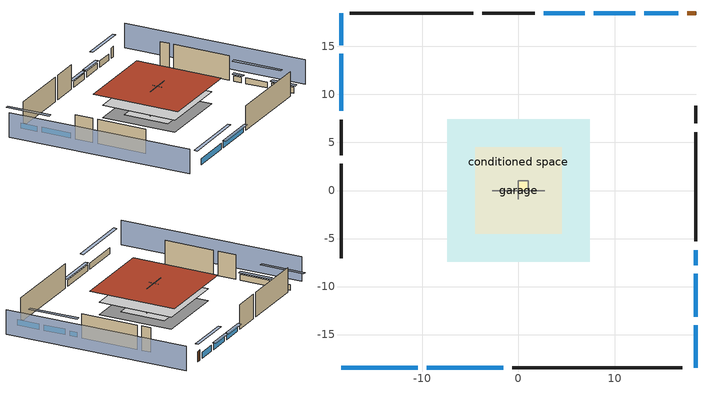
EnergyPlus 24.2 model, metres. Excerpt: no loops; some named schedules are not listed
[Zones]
central ac and furnace airloop ret air zone
 floor adiabatic (AdiabaticConst): 0,0 0,1 1,1 1,0 z0
 wall adiabatic (AdiabaticConst): 0,1 0,0 1,0 1,1 0,1 z0:1
 ceiling adiabatic (AdiabaticConst): 1,0 1,1 0,1 0,0 z1
conditioned space
 floor to garage (Floor1 construction): -4.48,-4.48 -4.48,4.48 4.48,4.48 4.48,-4.48 z0
 floor adiabatic (AdiabaticFloorConstruction): -7.41,-7.41 -7.41,7.41 7.41,7.41 7.41,-7.41 z2.44
 floor foundation (Slab2 construction): -7.41,-7.41 -7.41,7.41 7.41,7.41 7.41,-7.41 z0
 wall outside (AdiabaticWallConstruction 1): 18.48,18.48 17.57,18.48 z0:2.03
 wall outside (AdiabaticWallConstruction): -18.48,-18.48 -10.5,-18.48 / 18.48,-18.48 18.48,-14.05 / -9.58,-18.48 -1.6,-18.48 / 18.48,-13.12 18.48,-8.69 z0:1.19; -18.48,18.48 -18.48,15.15 z0:1.1; -18.48,14.22 -18.48,8.28 / 12.15,18.48 7.85,18.48 z0:1.16; 16.64,18.48 13.07,18.48 z0:1.22; 6.92,18.48 2.63,18.48 z0:1.13; 18.48,-7.76 18.48,-6.21 z0:1.04
 wall outside (Wall3 construction): -0.67,-18.48 17.06,-18.48 z0:4.88
 wall outside (Wall4 construction): -18.48,2.77 -18.48,-7.08 z0:4.88
 wall outside (Wall7 construction): -4.71,18.48 -17.55,18.48 z0:4.88
 wall outside (Wall8 construction): 18.48,-5.28 18.48,6.06 z0:4.88
 wall to garage (Wall5 construction): 2.74,0 -2.74,0 z0:4.88
 wall to garage (Wall6 construction): 0,0.91 0,-0.91 z0:4.88
 window (WindowConstruction): -18.48,-18.48 -10.5,-18.48 z0:1.19
 window (WindowConstruction 9): 18.48,-18.48 18.48,-14.05 z0:1.19
 window (WindowConstruction 1): -9.58,-18.48 -1.6,-18.48 z0:1.19
 window (WindowConstruction 2): -18.48,18.48 -18.48,15.15 z0:1.1
 window (WindowConstruction 3): -18.48,14.22 -18.48,8.28 z0:1.16
 window (WindowConstruction 4): 16.64,18.48 13.07,18.48 z0:1.22
 window (WindowConstruction 5): 12.15,18.48 7.85,18.48 z0:1.16
 window (WindowConstruction 6): 6.92,18.48 2.63,18.48 z0:1.13
 window (WindowConstruction 7): 18.48,-13.12 18.48,-8.69 z0:1.19
 window (WindowConstruction 8): 18.48,-7.76 18.48,-6.21 z0:1.04
 door (Door): 18.48,18.48 17.57,18.48 z0:2.03
 ceiling adiabatic (AdiabaticFloorConstruction): 7.41,-7.41 7.41,7.41 -7.41,7.41 -7.41,-7.41 z2.44
 roof outside (Roof1 construction): -8.66,8.66 -8.66,-8.66 8.66,-8.66 8.66,8.66 z4.88
garage
 floor foundation (Slab1 construction): -4.48,-4.48 -4.48,4.48 4.48,4.48 4.48,-4.48 z0
 wall outside (Wall1 construction): -18.48,7.35 -18.48,3.7 z0:4.88
 wall outside (Wall2 construction): 1.7,18.48 -3.78,18.48 z0:4.88
 wall outside (Wall9 construction): 18.48,6.99 18.48,8.82 z0:4.88
shading: -23.06,18.48 -23.06,-18.48 / 23.06,-18.48 23.06,18.48 z0:4.88; -7.76,-18.48 -21.23,-18.48 -21.23,-19.09 -7.76,-19.09 z3.93; 18.48,-13.75 18.48,-18.79 19.09,-18.79 19.09,-13.75 z1.49; -1.29,-18.48 -9.88,-18.48 -9.88,-19.09 -1.29,-19.09 z1.49; -18.48,12.4 -18.48,21.23 -19.09,21.23 -19.09,12.4 z3.84; -18.48,7.98 -18.48,14.52 -19.09,14.52 -19.09,7.98 z1.46; 10.33,18.48 19.38,18.48 19.38,19.09 10.33,19.09 z3.96; 7.54,18.48 12.45,18.48 12.45,19.09 7.54,19.09 z1.46; 2.33,18.48 7.22,18.48 7.22,19.09 2.33,19.09 z1.43; 18.48,-5.95 18.48,-15.87 19.09,-15.87 19.09,-5.95 z3.93; 18.48,-5.91 18.48,-8.07 19.09,-8.07 19.09,-5.91 z1.34
[Building]
Building 1: Terrain=Suburbs
[Site:Location]
Portland Intl Arpt_OR: Latitude {deg}=45.59; Longitude {deg}=-122.6; Time Zone {hr}=-8; Elevation {m}=33; Keep Site Location Information=Yes
[Site:GroundTemperature:Shallow]
10.2558, 8.96328, 8.85977, 9.47314, 11.9355, 14.3863, 16.5111, 17.8571, 17.9714, 16.8767, 14.8061, 12.4304
[Site:WaterMainsTemperature]
Calculation Method=Schedule; Temperature Schedule=mains temperature schedule
[Material] Roughness=Rough; Thermal Absorptance=0.9
Name | Thickness {m} | Conductivity {W/m-K} | Density {kg/m3} | Specific Heat {J/kg-K} | Solar Absorptance | Visible Absorptance
asphalt or fiberglass shingles | 0.00635 | 0.162714 | 1121.4 | 1465.45 | 0.85 | 0.85
composite shingle siding | 0.00635 | 0.162714 | 1121.4 | 1465.45 | 0.7 | 0.7
concrete 4.0 in. | 0.1016 | 1.803125 | 2242.8 | 837.4 | 0.7 | 0.7
door material | 0.04445 | 0.0612267 | 512.64 | 1214.23 | 0.7 | 0.7
floor covering | 0.0127 | 0.0433444 | 54.468 | 1339.84 | 0.6 | 0.6
floor covering 1 | 0.0127 | 0.0450781 | 54.468 | 1339.84 | 0.9 | 0.9
floor rigid ins; wall rigid ins 3 | 0.512978 | 0.029427 | 32.04 | 1214.23 | 0.7 | 0.7
floor stud and cavity | 0.1397 | 0.923637 | 92.3553 | 1139.71 | 0.7 | 0.7
floor stud and cavity 1 | 0.1397 | 1.75129 | 37.0049 | 1207.88 | 0.7 | 0.7
furniture material conditioned space 1; furniture material garage 1 | 0.1524 | 0.115458 | 640.8 | 1214.23 | 0.6 | 0.6
gypsum board | 0.0127 | 0.160291 | 801 | 837.4 | 0.6 | 0.6
interior horizontal ins; interior horizontal ins 1; wall rigid ins; wall rigid ins 1; wall rigid ins 2 | 0.051816 | 0.029427 | 32.04 | 1214.23 | 0.7 | 0.7
interior vertical ins; interior vertical ins 1 | 0.025908 | 0.029427 | 32.04 | 1214.23 | 0.7 | 0.7
osb sheathing 0.5 in. | 0.0127 | 0.115458 | 512.64 | 1214.23 | 0.7 | 0.7
osb sheathing 0.75 in. | 0.01905 | 0.115458 | 512.64 | 1214.23 | 0.7 | 0.7
roof rigid ins | 0.103632 | 0.029427 | 32.04 | 1214.23 | 0.7 | 0.7
roof stud and cavity | 0.2032 | 0.161866 | 78.34581 | 1123.46 | 0.7 | 0.7
wall stud and cavity | 0.1397 | 0.348479 | 139.0536 | 1170.24 | 0.6 | 0.6
wall stud and cavity 1 | 0.1397 | 0.207325 | 139.0536 | 1170.24 | 0.7 | 0.7
wall stud and cavity 2 | 0.1397 | 0.222524 | 139.0536 | 1170.24 | 0.7 | 0.7
wall stud and cavity 3 | 0.0889 | 0.380278 | 52.3479 | 1209.89 | 0.7 | 0.7
wall stud and cavity 4 | 0.0889 | 0.391764 | 83.0341 | 1211.67 | 0.7 | 0.7
wood siding; wood siding 1 | 0.0254 | 0.102417 | 544.68 | 1172.36 | 0.7 | 0.7
[Material:NoMass]
Adiabatic: Roughness=Rough; Thermal Resistance {m2-K/W}=176.1; Thermal Absorptance=0.9; Solar Absorptance=0.7; Visible Absorptance=0.7
[WindowMaterial:SimpleGlazingSystem]
WindowMaterial: U-Factor {W/m2-K}=2.15764; Solar Heat Gain Coefficient=0.44
[Construction]
AdiabaticConst: Adiabatic
AdiabaticFloorConstruction: floor stud and cavity 1, floor rigid ins, osb sheathing 0.75 in., floor covering
AdiabaticWallConstruction: wood siding, wall rigid ins 3, wall stud and cavity 3, gypsum board
AdiabaticWallConstruction 1: wood siding 1, wall rigid ins 3, wall stud and cavity 3, gypsum board
Door: door material
Floor1 construction: floor stud and cavity, osb sheathing 0.75 in., floor covering
furniture construction conditioned space 1: furniture material conditioned space 1
furniture construction garage 1: furniture material garage 1
PartitionWallConstruction: gypsum board, wall stud and cavity 4, gypsum board
Roof1 construction: asphalt or fiberglass shingles, roof rigid ins, osb sheathing 0.75 in., roof stud and cavity, gypsum board
Slab1 construction: concrete 4.0 in.
Slab2 construction: concrete 4.0 in., floor covering 1
Wall1 construction; Wall2 construction; Wall9 construction: composite shingle siding, osb sheathing 0.5 in., wall stud and cavity
Wall3 construction; Wall4 construction; Wall7 construction; Wall8 construction: composite shingle siding, wall rigid ins, osb sheathing 0.5 in., wall stud and cavity 1, gypsum board
Wall5 construction: wall rigid ins 1, osb sheathing 0.5 in., wall stud and cavity 2, gypsum board
Wall6 construction: wall rigid ins 2, osb sheathing 0.5 in., wall stud and cavity 2, gypsum board
WindowConstruction; WindowConstruction 1; WindowConstruction 2; WindowConstruction 3; WindowConstruction 4; WindowConstruction 5; WindowConstruction 6; WindowConstruction 7; WindowConstruction 8; WindowConstruction 9: WindowMaterial
[Zone] Multiplier=1
Name | Volume {m3} | Part of Total Floor Area
central ac and furnace airloop ret air zone | 1 | No
conditioned space | 1265.65 | Yes
garage | 195.726 | Yes
[Space]
Name | Zone | Space Type | Volume {m3}
central ac and furnace airloop ret air space | central ac and furnace airloop ret air zone | Plenum Space Type
conditioned space 1 | conditioned space |  | 1265.65
garage 1 | garage |  | 195.726
[SpaceList]
Plenum Space Type: central ac and furnace airloop ret air space
[OtherEquipment] Design Level Calculation Method=EquipmentLevel
Name | Fuel Type | Zone or ZoneList or Space or SpaceList | Schedule | Design Level {W} | Fraction Latent | Fraction Radiant | Fraction Lost
central ac and furnace airloop_0 RetCondToRP; central ac and furnace airloop_0 RetSensLkToRP | None | central ac and furnace airloop ret air space | Always On Discrete | 0 | 0 | 0 | 0
central ac and furnace airloop_0 RetLatLkToRP | None | central ac and furnace airloop ret air space | Always On Discrete | 0 | 1 | 0 | 0
central ac and furnace airloop_0 SupCondToLv; central ac and furnace airloop_0 SupSensLkToCond; mech vent house fan sensible load | None | conditioned space 1 | Always On Discrete | 0 | 0 | 0 | 0
central ac and furnace airloop_0 SupLatLkToCond; mech vent house fan latent load | None | conditioned space 1 | Always On Discrete | 0 | 1 | 0 | 0
clothes dryer 1 | Electricity | conditioned space 1 | clothes_dryer | 0 | 0.015 | 0.081 | 0.85
cooking range 1 | NaturalGas | conditioned space 1 | cooking_range | 4377.51 | 0.16 | 0.384 | 0.2
general water use latent | None | conditioned space 1 | general water use schedule | 99.529 | 1 | 0 | 0
general water use sensible | None | conditioned space 1 | general water use schedule | -98.09 | 0 | 0.6 | 0
central ac and furnace airloop_0 RetCondToDZ; central ac and furnace airloop_0 SupCondToDZ; central ac and furnace airloop_0 SupSensLkToDZ; water heater sens | None | garage 1 | Always On Discrete | 0 | 0 | 0 | 0
central ac and furnace airloop_0 SupLatLkToDZ; water heater lat | None | garage 1 | Always On Discrete | 0 | 1 | 0 | 0
water heater energy adjustment1 | Electricity | garage 1 | Always On Discrete | 0.01 | 0 | 0 | 1
[SurfaceProperty:ExposedFoundationPerimeter] Exposed Perimeter Calculation Method=TotalExposedPerimeter
Name | Total Exposed Perimeter {m}
Slab2 | 52.60848
Slab1 | 21.9456
[SurfaceProperty:IncidentSolarMultiplier] Incident Solar Multiplier=1; Incident Solar Multiplier Schedule=trans schedule winter=0.85 summer=0.7
Window1; Window10; Window2; Window3; Window4; Window5; Window6; Window7; Window8; Window9
[InternalMass]
Name | Construction | Zone or ZoneList | Space or SpaceList | Surface Area {m2}
furniture mass conditioned space 1 | furniture construction conditioned space 1 | conditioned space | conditioned space 1 | 207.62
partition wall mass | PartitionWallConstruction | conditioned space | conditioned space 1 | 519.049
furniture mass garage 1 | furniture construction garage 1 | garage | garage 1 | 8.02682
[Lights] Design Level Calculation Method=LightingLevel; Return Air Fraction=0; Fraction Radiant=0.6; Fraction Visible=0.2; Fraction Replaceable=1
Name | Zone or ZoneList or Space or SpaceList | Schedule | Lighting Level {W}
interior lighting | conditioned space 1 | lighting_interior | 901.985
garage lighting | garage 1 | lighting_garage | 13.3403
[People]
occupants: Zone or ZoneList or Space or SpaceList=conditioned space 1; Number of People Schedule=occupants; Number of People Calculation Method=People; Number of People=5; Fraction Radiant=0.314171; Sensible Heat Fraction=0.56303; Activity Level Schedule=occupants activity schedule; Carbon Dioxide Generation Rate {m3/s-W}=0; Enable ASHRAE 55 Comfort Warnings=No; Mean Radiant Temperature Calculation Type=EnclosureAveraged
[ElectricEquipment] Design Level Calculation Method=EquipmentLevel
Name | Zone or ZoneList or Space or SpaceList | Schedule | Design Level {W} | Fraction Latent | Fraction Radiant | Fraction Lost
ceiling fan | conditioned space 1 | ceiling_fan | 17.6144 | 0 | 0.558 | 0
clothes dryer | conditioned space 1 | clothes_dryer | 3068.83 | 0.015 | 0.081 | 0.85
clothes washer | conditioned space 1 | clothes_washer | 655.218 | 0.03 | 0.162 | 0.7
cooking range | conditioned space 1 | cooking_range | 149.367 | 0.16 | 0.384 | 0.2
dishwasher | conditioned space 1 | dishwasher | 573.606 | 0.3 | 0.18 | 0.4
fridge | conditioned space 1 | fridge schedule | 57.5342 | 0 | 0.6 | 0
mech vent bath fan 0 | conditioned space 1 | mech vent bath fan 0 schedule | 30 | 0 | 0 | 1
mech vent house fan | conditioned space 1 | mech vent house fan schedule | 0 | 0 | 0 | 1
mech vent house fan cfis | conditioned space 1 | mech vent house fan cfis schedule | 0 | 0 | 0 | 0
mech vent range fan 0 | conditioned space 1 | mech vent range fan 0 schedule | 30 | 0 | 0 | 1
misc permanent spa heater | conditioned space 1 | misc permanent spa heater schedule | 736.793 | 0 | 0 | 1
misc permanent spa pump | conditioned space 1 | misc permanent spa pump schedule | 770.505 | 0 | 0 | 1
misc plug loads | conditioned space 1 | plug_loads_other | 1328.97 | 0.021 | 0.558 | 0.049
misc pool heater | conditioned space 1 | misc pool heater schedule | 1604.12 | 0 | 0 | 1
misc pool pump | conditioned space 1 | misc pool pump schedule | 1751.56 | 0 | 0 | 1
misc tv | conditioned space 1 | plug_loads_tv | 1837.41 | 0 | 0.6 | 0
whole house fan | conditioned space 1 | Always On Discrete | 0 | 0 | 0 | 1
freezer | garage 1 | freezer schedule | 194.914 | 0 | 0.6 | 0
[ZoneInfiltration:DesignFlowRate] Schedule=Always On Discrete; Design Flow Rate Calculation Method=Flow/Zone; Design Flow Rate {m3/s}=0
Name | Zone or ZoneList or Space or SpaceList
infil flow; natural vent flow; whole house fan flow | conditioned space 1
garage 1 duct leakage imbalance infil flow | garage 1
[ZoneMixing] Schedule=Always On Continuous; Design Flow Rate Calculation Method=Flow/Zone; Design Flow Rate {m3/s}=0
Name | Zone or Space | Source Zone or Space
central ac and furnace airloop_0 ZoneMixDZToCond mix | conditioned space | garage
central ac and furnace airloop_0 ZoneMixCondToDZ mix | garage | conditioned space
[ZoneInfiltration:EffectiveLeakageArea]
infil garage 1: Zone or Space=garage 1; Schedule=Always On Discrete; Effective Air Leakage Area {cm2}=122.327; Stack Coefficient=0.000129147; Wind Coefficient=4.38083e-05
[AirLoopHVAC:ReturnPlenum]
Air Loop HVAC Return Plenum 1: Zone=central ac and furnace airloop ret air zone
[Foundation:Kiva] Interior Horizontal Insulation Depth {m}=0; Interior Horizontal Insulation Width {m}=0.6096; Interior Vertical Insulation Depth {m}=0.1016; Wall Height Above Grade {m}=0.1016; Wall Depth Below Slab {m}=0.2032
Name | Initial Indoor Air Temperature {C} | Interior Horizontal Insulation Material | Interior Vertical Insulation Material
Foundation Kiva 1 | 13.4258 | interior horizontal ins | interior vertical ins
Foundation Kiva 2 | 16.6667 | interior horizontal ins 1 | interior vertical ins 1
[Foundation:Kiva:Settings]
Soil Conductivity {W/m-K}=1.9041; Soil Density {kg/m3}=1842.3; Soil Specific Heat {J/kg-K}=418.7; Ground Solar Absorptivity=0.9; Ground Thermal Absorptivity=0.9; Ground Surface Roughness {m}=0.03; Far-Field Width {m}=40; Deep-Ground Boundary Condition=ZeroFlux; Deep-Ground Depth {m}=40; Minimum Cell Dimension {m}=0.2; Maximum Cell Growth Coefficient=3; Simulation Timestep=Timestep
[Exterior:Lights]
exterior lighting: Schedule=exterior lighting schedule; Design Level {W}=21.8256
[EnergyManagementSystem:Sensor] Output:Variable or Output:Meter Index Key=garage
Name | Output:Variable or Output:Meter
central_ac_and_furnace_airloop_0_DZ_T_s | Zone Air Temperature
central_ac_and_furnace_airloop_0_DZ_W_s | Zone Mean Air Humidity Ratio
water_heater_amb_rh | Zone Air Relative Humidity
water_heater_amb_temp | Zone Mean Air Temperature
[Schedule:Constant]
Name | Hourly Value
Always On Discrete; mech vent house fan schedule; mech vent house fan cfis schedule; Always On Continuous | 1
occupants activity schedule | 117.228
fridge schedule | 0
[Schedule:Week:Daily]
trans schedule winter=0.85 summer=0.7 Week Rule - Jan1-May26: trans schedule winter=0.85 summer=0.7 day, trans schedule winter=0.85 summer=0.7 day, trans schedule winter=0.85 summer=0.7 day, trans schedule winter=0.85 summer=0.7 day, trans schedule winter=0.85 summer=0.7 day, trans schedule winter=0.85 summer=0.7 day, trans schedule winter=0.85 summer=0.7 day, trans schedule winter=0.85 summer=0.7 default day, trans schedule winter=0.85 summer=0.7 default day, trans schedule winter=0.85 summer=0.7 default day, trans schedule winter=0.85 summer=0.7 default day, trans schedule winter=0.85 summer=0.7 default day
trans schedule winter=0.85 summer=0.7 Week Rule - May27-Jun2: trans schedule winter=0.85 summer=0.7 day, trans schedule winter=0.85 summer=0.7 day, trans schedule winter=0.85 summer=0.7 day, trans schedule winter=0.85 summer=0.7 day, trans schedule winter=0.85 summer=0.7 day, trans schedule winter=0.85 summer=0.7 day 1, trans schedule winter=0.85 summer=0.7 day 1, trans schedule winter=0.85 summer=0.7 default day, trans schedule winter=0.85 summer=0.7 default day, trans schedule winter=0.85 summer=0.7 default day, trans schedule winter=0.85 summer=0.7 default day, trans schedule winter=0.85 summer=0.7 default day
trans schedule winter=0.85 summer=0.7 Week Rule - Jun3-Sep29: trans schedule winter=0.85 summer=0.7 day 1, trans schedule winter=0.85 summer=0.7 day 1, trans schedule winter=0.85 summer=0.7 day 1, trans schedule winter=0.85 summer=0.7 day 1, trans schedule winter=0.85 summer=0.7 day 1, trans schedule winter=0.85 summer=0.7 day 1, trans schedule winter=0.85 summer=0.7 day 1, trans schedule winter=0.85 summer=0.7 default day, trans schedule winter=0.85 summer=0.7 default day, trans schedule winter=0.85 summer=0.7 default day, trans schedule winter=0.85 summer=0.7 default day, trans schedule winter=0.85 summer=0.7 default day
trans schedule winter=0.85 summer=0.7 Week Rule - Sep30-Oct6: trans schedule winter=0.85 summer=0.7 day 1, trans schedule winter=0.85 summer=0.7 day 2, trans schedule winter=0.85 summer=0.7 day 2, trans schedule winter=0.85 summer=0.7 day 2, trans schedule winter=0.85 summer=0.7 day 2, trans schedule winter=0.85 summer=0.7 day 2, trans schedule winter=0.85 summer=0.7 day 2, trans schedule winter=0.85 summer=0.7 default day, trans schedule winter=0.85 summer=0.7 default day, trans schedule winter=0.85 summer=0.7 default day, trans schedule winter=0.85 summer=0.7 default day, trans schedule winter=0.85 summer=0.7 default day
trans schedule winter=0.85 summer=0.7 Week Rule - Oct7-Dec31: trans schedule winter=0.85 summer=0.7 day 2, trans schedule winter=0.85 summer=0.7 day 2, trans schedule winter=0.85 summer=0.7 day 2, trans schedule winter=0.85 summer=0.7 day 2, trans schedule winter=0.85 summer=0.7 day 2, trans schedule winter=0.85 summer=0.7 day 2, trans schedule winter=0.85 summer=0.7 day 2, trans schedule winter=0.85 summer=0.7 default day, trans schedule winter=0.85 summer=0.7 default day, trans schedule winter=0.85 summer=0.7 default day, trans schedule winter=0.85 summer=0.7 default day, trans schedule winter=0.85 summer=0.7 default day
mech vent bath fan 0 schedule Week Rule - Jan1-Dec31: mech vent bath fan 0 schedule day, mech vent bath fan 0 schedule day, mech vent bath fan 0 schedule day, mech vent bath fan 0 schedule day, mech vent bath fan 0 schedule day, mech vent bath fan 0 schedule day, mech vent bath fan 0 schedule day, mech vent bath fan 0 schedule default day, mech vent bath fan 0 schedule default day, mech vent bath fan 0 schedule default day, mech vent bath fan 0 schedule default day, mech vent bath fan 0 schedule default day
mech vent range fan 0 schedule Week Rule - Jan1-Dec31: mech vent range fan 0 schedule day, mech vent range fan 0 schedule day, mech vent range fan 0 schedule day, mech vent range fan 0 schedule day, mech vent range fan 0 schedule day, mech vent range fan 0 schedule day, mech vent range fan 0 schedule day, mech vent range fan 0 schedule default day, mech vent range fan 0 schedule default day, mech vent range fan 0 schedule default day, mech vent range fan 0 schedule default day, mech vent range fan 0 schedule default day
misc permanent spa heater schedule Week Rule - Jan1-Jan27: misc permanent spa heater schedule day, misc permanent spa heater schedule day, misc permanent spa heater schedule day, misc permanent spa heater schedule day, misc permanent spa heater schedule day, misc permanent spa heater schedule day, misc permanent spa heater schedule day, misc permanent spa heater schedule default day, misc permanent spa heater schedule default day, misc permanent spa heater schedule default day, misc permanent spa heater schedule default day, misc permanent spa heater schedule default day
misc permanent spa heater schedule Week Rule - Jan28-Feb3: misc permanent spa heater schedule day, misc permanent spa heater schedule day, misc permanent spa heater schedule day, misc permanent spa heater schedule day, misc permanent spa heater schedule day 1, misc permanent spa heater schedule day 1, misc permanent spa heater schedule day 1, misc permanent spa heater schedule default day, misc permanent spa heater schedule default day, misc permanent spa heater schedule default day, misc permanent spa heater schedule default day, misc permanent spa heater schedule default day
misc permanent spa heater schedule Week Rule - Feb4-Feb24: misc permanent spa heater schedule day 1, misc permanent spa heater schedule day 1, misc permanent spa heater schedule day 1, misc permanent spa heater schedule day 1, misc permanent spa heater schedule day 1, misc permanent spa heater schedule day 1, misc permanent spa heater schedule day 1, misc permanent spa heater schedule default day, misc permanent spa heater schedule default day, misc permanent spa heater schedule default day, misc permanent spa heater schedule default day, misc permanent spa heater schedule default day
misc permanent spa heater schedule Week Rule - Feb25-Mar3: misc permanent spa heater schedule day 1, misc permanent spa heater schedule day 1, misc permanent spa heater schedule day 1, misc permanent spa heater schedule day 1, misc permanent spa heater schedule day 2, misc permanent spa heater schedule day 2, misc permanent spa heater schedule day 2, misc permanent spa heater schedule default day, misc permanent spa heater schedule default day, misc permanent spa heater schedule default day, misc permanent spa heater schedule default day, misc permanent spa heater schedule default day
misc permanent spa heater schedule Week Rule - Mar4-May26: misc permanent spa heater schedule day 2, misc permanent spa heater schedule day 2, misc permanent spa heater schedule day 2, misc permanent spa heater schedule day 2, misc permanent spa heater schedule day 2, misc permanent spa heater schedule day 2, misc permanent spa heater schedule day 2, misc permanent spa heater schedule default day, misc permanent spa heater schedule default day, misc permanent spa heater schedule default day, misc permanent spa heater schedule default day, misc permanent spa heater schedule default day
misc permanent spa heater schedule Week Rule - May27-Jun2: misc permanent spa heater schedule day 2, misc permanent spa heater schedule day 2, misc permanent spa heater schedule day 2, misc permanent spa heater schedule day 2, misc permanent spa heater schedule day 2, misc permanent spa heater schedule day 3, misc permanent spa heater schedule day 3, misc permanent spa heater schedule default day, misc permanent spa heater schedule default day, misc permanent spa heater schedule default day, misc permanent spa heater schedule default day, misc permanent spa heater schedule default day
misc permanent spa heater schedule Week Rule - Jun3-Sep29: misc permanent spa heater schedule day 3, misc permanent spa heater schedule day 3, misc permanent spa heater schedule day 3, misc permanent spa heater schedule day 3, misc permanent spa heater schedule day 3, misc permanent spa heater schedule day 3, misc permanent spa heater schedule day 3, misc permanent spa heater schedule default day, misc permanent spa heater schedule default day, misc permanent spa heater schedule default day, misc permanent spa heater schedule default day, misc permanent spa heater schedule default day
misc permanent spa heater schedule Week Rule - Sep30-Oct6: misc permanent spa heater schedule day 3, misc permanent spa heater schedule day 4, misc permanent spa heater schedule day 4, misc permanent spa heater schedule day 4, misc permanent spa heater schedule day 4, misc permanent spa heater schedule day 4, misc permanent spa heater schedule day 4, misc permanent spa heater schedule default day, misc permanent spa heater schedule default day, misc permanent spa heater schedule default day, misc permanent spa heater schedule default day, misc permanent spa heater schedule default day
misc permanent spa heater schedule Week Rule - Oct7-Oct27: misc permanent spa heater schedule day 4, misc permanent spa heater schedule day 4, misc permanent spa heater schedule day 4, misc permanent spa heater schedule day 4, misc permanent spa heater schedule day 4, misc permanent spa heater schedule day 4, misc permanent spa heater schedule day 4, misc permanent spa heater schedule default day, misc permanent spa heater schedule default day, misc permanent spa heater schedule default day, misc permanent spa heater schedule default day, misc permanent spa heater schedule default day
misc permanent spa heater schedule Week Rule - Oct28-Nov3: misc permanent spa heater schedule day 4, misc permanent spa heater schedule day 4, misc permanent spa heater schedule day 4, misc permanent spa heater schedule day 4, misc permanent spa heater schedule day 5, misc permanent spa heater schedule day 5, misc permanent spa heater schedule day 5, misc permanent spa heater schedule default day, misc permanent spa heater schedule default day, misc permanent spa heater schedule default day, misc permanent spa heater schedule default day, misc permanent spa heater schedule default day
misc permanent spa heater schedule Week Rule - Nov4-Nov24: misc permanent spa heater schedule day 5, misc permanent spa heater schedule day 5, misc permanent spa heater schedule day 5, misc permanent spa heater schedule day 5, misc permanent spa heater schedule day 5, misc permanent spa heater schedule day 5, misc permanent spa heater schedule day 5, misc permanent spa heater schedule default day, misc permanent spa heater schedule default day, misc permanent spa heater schedule default day, misc permanent spa heater schedule default day, misc permanent spa heater schedule default day
misc permanent spa heater schedule Week Rule - Nov25-Dec1: misc permanent spa heater schedule day 5, misc permanent spa heater schedule day 5, misc permanent spa heater schedule day 5, misc permanent spa heater schedule day 5, misc permanent spa heater schedule day 5, misc permanent spa heater schedule day 5, misc permanent spa heater schedule day 6, misc permanent spa heater schedule default day, misc permanent spa heater schedule default day, misc permanent spa heater schedule default day, misc permanent spa heater schedule default day, misc permanent spa heater schedule default day
misc permanent spa heater schedule Week Rule - Dec2-Dec31: misc permanent spa heater schedule day 6, misc permanent spa heater schedule day 6, misc permanent spa heater schedule day 6, misc permanent spa heater schedule day 6, misc permanent spa heater schedule day 6, misc permanent spa heater schedule day 6, misc permanent spa heater schedule day 6, misc permanent spa heater schedule default day, misc permanent spa heater schedule default day, misc permanent spa heater schedule default day, misc permanent spa heater schedule default day, misc permanent spa heater schedule default day
misc permanent spa pump schedule Week Rule - Jan1-Jan27: misc permanent spa pump schedule day, misc permanent spa pump schedule day, misc permanent spa pump schedule day, misc permanent spa pump schedule day, misc permanent spa pump schedule day, misc permanent spa pump schedule day, misc permanent spa pump schedule day, misc permanent spa pump schedule default day, misc permanent spa pump schedule default day, misc permanent spa pump schedule default day, misc permanent spa pump schedule default day, misc permanent spa pump schedule default day
general water use schedule Week Rule - Jan1-Dec31: general water use schedule day, general water use schedule day, general water use schedule day, general water use schedule day, general water use schedule day, general water use schedule day, general water use schedule day, general water use schedule default day, general water use schedule default day, general water use schedule default day, general water use schedule default day, general water use schedule default day
[Schedule:Year]
trans schedule winter=0.85 summer=0.7: trans schedule winter=0.85 summer=0.7 Week Rule - Jan1-May26, 1, 1, 5, 26, trans schedule winter=0.85 summer=0.7 Week Rule - May27-Jun2, 5, 27, 6, 2, trans schedule winter=0.85 summer=0.7 Week Rule - Jun3-Sep29, 6, 3, 9, 29, trans schedule winter=0.85 summer=0.7 Week Rule - Sep30-Oct6, 9, 30, 10, 6, trans schedule winter=0.85 summer=0.7 Week Rule - Oct7-Dec31, 10, 7, 12, 31
mech vent bath fan 0 schedule: mech vent bath fan 0 schedule Week Rule - Jan1-Dec31, 1, 1, 12, 31
mech vent range fan 0 schedule: mech vent range fan 0 schedule Week Rule - Jan1-Dec31, 1, 1, 12, 31
misc permanent spa heater schedule: misc permanent spa heater schedule Week Rule - Jan1-Jan27, 1, 1, 1, 27, misc permanent spa heater schedule Week Rule - Jan28-Feb3, 1, 28, 2, 3, misc permanent spa heater schedule Week Rule - Feb4-Feb24, 2, 4, 2, 24, misc permanent spa heater schedule Week Rule - Feb25-Mar3, 2, 25, 3, 3, misc permanent spa heater schedule Week Rule - Mar4-May26, 3, 4, 5, 26, misc permanent spa heater schedule Week Rule - May27-Jun2, 5, 27, 6, 2, misc permanent spa heater schedule Week Rule - Jun3-Sep29, 6, 3, 9, 29, misc permanent spa heater schedule Week Rule - Sep30-Oct6, 9, 30, 10, 6, misc permanent spa heater schedule Week Rule - Oct7-Oct27, 10, 7, 10, 27, misc permanent spa heater schedule Week Rule - Oct28-Nov3, 10, 28, 11, 3, misc permanent spa heater schedule Week Rule - Nov4-Nov24, 11, 4, 11, 24, misc permanent spa heater schedule Week Rule - Nov25-Dec1, 11, 25, 12, 1, misc permanent spa heater schedule Week Rule - Dec2-Dec31, 12, 2, 12, 31
misc permanent spa pump schedule: misc permanent spa pump schedule Week Rule - Jan1-Jan27, 1, 1, 1, 27, misc permanent spa pump schedule Week Rule - Jan28-Feb3, 1, 28, 2, 3, misc permanent spa pump schedule Week Rule - Feb4-Feb24, 2, 4, 2, 24, misc permanent spa pump schedule Week Rule - Feb25-Mar3, 2, 25, 3, 3, misc permanent spa pump schedule Week Rule - Mar4-Mar31, 3, 4, 3, 31, misc permanent spa pump schedule Week Rule - Apr1-Apr28, 4, 1, 4, 28, misc permanent spa pump schedule Week Rule - Apr29-May5, 4, 29, 5, 5, misc permanent spa pump schedule Week Rule - May6-May26, 5, 6, 5, 26, misc permanent spa pump schedule Week Rule - May27-Jun2, 5, 27, 6, 2, misc permanent spa pump schedule Week Rule - Jun3-Jun30, 6, 3, 6, 30, misc permanent spa pump schedule Week Rule - Jul1-Aug25, 7, 1, 8, 25, misc permanent spa pump schedule Week Rule - Aug26-Sep1, 8, 26, 9, 1, misc permanent spa pump schedule Week Rule - Sep2-Sep29, 9, 2, 9, 29, misc permanent spa pump schedule Week Rule - Sep30-Oct6, 9, 30, 10, 6, misc permanent spa pump schedule Week Rule - Oct7-Oct27, 10, 7, 10, 27, misc permanent spa pump schedule Week Rule - Oct28-Nov3, 10, 28, 11, 3, misc permanent spa pump schedule Week Rule - Nov4-Nov24, 11, 4, 11, 24, misc permanent spa pump schedule Week Rule - Nov25-Dec1, 11, 25, 12, 1, misc permanent spa pump schedule Week Rule - Dec2-Dec31, 12, 2, 12, 31
misc pool heater schedule: misc pool heater schedule Week Rule - Jan1-Jan27, 1, 1, 1, 27, misc pool heater schedule Week Rule - Jan28-Feb3, 1, 28, 2, 3, misc pool heater schedule Week Rule - Feb4-Feb24, 2, 4, 2, 24, misc pool heater schedule Week Rule - Feb25-Mar3, 2, 25, 3, 3, misc pool heater schedule Week Rule - Mar4-Mar31, 3, 4, 3, 31, misc pool heater schedule Week Rule - Apr1-Apr28, 4, 1, 4, 28, misc pool heater schedule Week Rule - Apr29-May5, 4, 29, 5, 5, misc pool heater schedule Week Rule - May6-May26, 5, 6, 5, 26, misc pool heater schedule Week Rule - May27-Jun2, 5, 27, 6, 2, misc pool heater schedule Week Rule - Jun3-Jun30, 6, 3, 6, 30, misc pool heater schedule Week Rule - Jul1-Aug25, 7, 1, 8, 25, misc pool heater schedule Week Rule - Aug26-Sep1, 8, 26, 9, 1, misc pool heater schedule Week Rule - Sep2-Sep29, 9, 2, 9, 29, misc pool heater schedule Week Rule - Sep30-Oct6, 9, 30, 10, 6, misc pool heater schedule Week Rule - Oct7-Oct27, 10, 7, 10, 27, misc pool heater schedule Week Rule - Oct28-Nov3, 10, 28, 11, 3, misc pool heater schedule Week Rule - Nov4-Nov24, 11, 4, 11, 24, misc pool heater schedule Week Rule - Nov25-Dec1, 11, 25, 12, 1, misc pool heater schedule Week Rule - Dec2-Dec31, 12, 2, 12, 31
misc pool pump schedule: misc pool pump schedule Week Rule - Jan1-Jan27, 1, 1, 1, 27, misc pool pump schedule Week Rule - Jan28-Feb3, 1, 28, 2, 3, misc pool pump schedule Week Rule - Feb4-Feb24, 2, 4, 2, 24, misc pool pump schedule Week Rule - Feb25-Mar3, 2, 25, 3, 3, misc pool pump schedule Week Rule - Mar4-Mar31, 3, 4, 3, 31, misc pool pump schedule Week Rule - Apr1-Apr28, 4, 1, 4, 28, misc pool pump schedule Week Rule - Apr29-May5, 4, 29, 5, 5, misc pool pump schedule Week Rule - May6-May26, 5, 6, 5, 26, misc pool pump schedule Week Rule - May27-Jun2, 5, 27, 6, 2, misc pool pump schedule Week Rule - Jun3-Jun30, 6, 3, 6, 30, misc pool pump schedule Week Rule - Jul1-Aug25, 7, 1, 8, 25, misc pool pump schedule Week Rule - Aug26-Sep1, 8, 26, 9, 1, misc pool pump schedule Week Rule - Sep2-Sep29, 9, 2, 9, 29, misc pool pump schedule Week Rule - Sep30-Oct6, 9, 30, 10, 6, misc pool pump schedule Week Rule - Oct7-Oct27, 10, 7, 10, 27, misc pool pump schedule Week Rule - Oct28-Nov3, 10, 28, 11, 3, misc pool pump schedule Week Rule - Nov4-Nov24, 11, 4, 11, 24, misc pool pump schedule Week Rule - Nov25-Dec1, 11, 25, 12, 1, misc pool pump schedule Week Rule - Dec2-Dec31, 12, 2, 12, 31
general water use schedule: general water use schedule Week Rule - Jan1-Dec31, 1, 1, 12, 31
freezer schedule: freezer schedule Week Rule - Jan1-Jan27, 1, 1, 1, 27, freezer schedule Week Rule - Jan28-Feb3, 1, 28, 2, 3, freezer schedule Week Rule - Feb4-Feb24, 2, 4, 2, 24, freezer schedule Week Rule - Feb25-Mar3, 2, 25, 3, 3, freezer schedule Week Rule - Mar4-May26, 3, 4, 5, 26, freezer schedule Week Rule - May27-Jun2, 5, 27, 6, 2, freezer schedule Week Rule - Jun3-Sep29, 6, 3, 9, 29, freezer schedule Week Rule - Sep30-Oct6, 9, 30, 10, 6, freezer schedule Week Rule - Oct7-Oct27, 10, 7, 10, 27, freezer schedule Week Rule - Oct28-Nov3, 10, 28, 11, 3, freezer schedule Week Rule - Nov4-Nov24, 11, 4, 11, 24, freezer schedule Week Rule - Nov25-Dec1, 11, 25, 12, 1, freezer schedule Week Rule - Dec2-Dec31, 12, 2, 12, 31
exterior lighting schedule: exterior lighting schedule Week Rule - Jan1-Jan27, 1, 1, 1, 27, exterior lighting schedule Week Rule - Jan28-Feb3, 1, 28, 2, 3, exterior lighting schedule Week Rule - Feb4-Feb24, 2, 4, 2, 24, exterior lighting schedule Week Rule - Feb25-Mar3, 2, 25, 3, 3, exterior lighting schedule Week Rule - Mar4-Mar31, 3, 4, 3, 31, exterior lighting schedule Week Rule - Apr1-Apr28, 4, 1, 4, 28, exterior lighting schedule Week Rule - Apr29-May5, 4, 29, 5, 5, exterior lighting schedule Week Rule - May6-May26, 5, 6, 5, 26, exterior lighting schedule Week Rule - May27-Jun2, 5, 27, 6, 2, exterior lighting schedule Week Rule - Jun3-Jun30, 6, 3, 6, 30, exterior lighting schedule Week Rule - Jul1-Jul28, 7, 1, 7, 28, exterior lighting schedule Week Rule - Jul29-Aug4, 7, 29, 8, 4, exterior lighting schedule Week Rule - Aug5-Aug25, 8, 5, 8, 25, exterior lighting schedule Week Rule - Aug26-Sep1, 8, 26, 9, 1, exterior lighting schedule Week Rule - Sep2-Sep29, 9, 2, 9, 29, exterior lighting schedule Week Rule - Sep30-Oct6, 9, 30, 10, 6, exterior lighting schedule Week Rule - Oct7-Oct27, 10, 7, 10, 27, exterior lighting schedule Week Rule - Oct28-Nov3, 10, 28, 11, 3, exterior lighting schedule Week Rule - Nov4-Nov24, 11, 4, 11, 24, exterior lighting schedule Week Rule - Nov25-Dec1, 11, 25, 12, 1, exterior lighting schedule Week Rule - Dec2-Dec31, 12, 2, 12, 31
[Schedule:File] File=in.schedules.csv; Rows to Skip at Top=1; Number of Hours of Data=8760; Column Separator=Comma; Interpolate to Timestep=Yes; Minutes per Item=15; Adjust Schedule for Daylight Savings=Yes
Name | Column Number
lighting_interior | 5
occupants | 1
ceiling_fan | 4
clothes_dryer | 11
clothes_washer | 10
cooking_range | 12
dishwasher | 8
plug_loads_other | 2
plug_loads_tv | 3
lighting_garage | 6
[Schedule:Compact]
mains temperature schedule: Through: 01/01, For: AllDays, Until: 24:00, 13.0633, Through: 01/02, For: AllDays, Until: 24:00, 13.0189, Through: 01/03, For: AllDays, Until: 24:00, 12.975, Through: 01/04, For: AllDays, Until: 24:00, 12.9328, Through: 01/05, For: AllDays, Until: 24:00, 12.8917, Through: 01/06, For: AllDays, Until: 24:00, 12.8517, Through: 01/07, For: AllDays, Until: 24:00, 12.8122, Through: 01/08, For: AllDays, Until: 24:00, 12.7744, Through: 01/09, For: AllDays, Until: 24:00, 12.7378, Through: 01/10, For: AllDays, Until: 24:00, 12.7017, Through: 01/11, For: AllDays, Until: 24:00, 12.6672, Through: 01/12, For: AllDays, Until: 24:00, 12.6339, Through: 01/13, For: AllDays, Until: 24:00, 12.6017, Through: 01/14, For: AllDays, Until: 24:00, 12.5706, Through: 01/15, For: AllDays, Until: 24:00, 12.5411, Through: 01/16, For: AllDays, Until: 24:00, 12.5122, Through: 01/17, For: AllDays, Until: 24:00, 12.485, Through: 01/18, For: AllDays, Until: 24:00, 12.4583, Through: 01/19, For: AllDays, Until: 24:00, 12.4333, Through: 01/20, For: AllDays, Until: 24:00, 12.41, Through: 01/21, For: AllDays, Until: 24:00, 12.3872, Through: 01/22, For: AllDays, Until: 24:00, 12.3661, Through: 01/23, For: AllDays, Until: 24:00, 12.3456, Through: 01/24, For: AllDays, Until: 24:00, 12.3272, Through: 01/25, For: AllDays, Until: 24:00, 12.3094, Through: 01/26, For: AllDays, Until: 24:00, 12.2933, Through: 01/27, For: AllDays, Until: 24:00, 12.2783, Through: 01/28, For: AllDays, Until: 24:00, 12.2644, Through: 01/29, For: AllDays, Until: 24:00, 12.2517, Through: 01/30, For: AllDays, Until: 24:00, 12.2406, Through: 01/31, For: AllDays, Until: 24:00, 12.2306, Through: 02/01, For: AllDays, Until: 24:00, 12.2222, Through: 02/02, For: AllDays, Until: 24:00, 12.215, Through: 02/03, For: AllDays, Until: 24:00, 12.2089, Through: 02/04, For: AllDays, Until: 24:00, 12.2039, Through: 02/05, For: AllDays, Until: 24:00, 12.2006, Through: 02/06, For: AllDays, Until: 24:00, 12.1983, Through: 02/07, For: AllDays, Until: 24:00, 12.1978, Through: 02/08, For: AllDays, Until: 24:00, 12.1978, Through: 02/09, For: AllDays, Until: 24:00, 12.2, Through: 02/10, For: AllDays, Until: 24:00, 12.2028, Through: 02/11, For: AllDays, Until: 24:00, 12.2072, Through: 02/12, For: AllDays, Until: 24:00, 12.2128, Through: 02/13, For: AllDays, Until: 24:00, 12.2194, Through: 02/14, For: AllDays, Until: 24:00, 12.2278, Through: 02/15, For: AllDays, Until: 24:00, 12.2372, Through: 02/16, For: AllDays, Until: 24:00, 12.2483, Through: 02/17, For: AllDays, Until: 24:00, 12.26, Through: 02/18, For: AllDays, Until: 24:00, 12.2733, Through: 02/19, For: AllDays, Until: 24:00, 12.2883, Through: 02/20, For: AllDays, Until: 24:00, 12.3039, Through: 02/21, For: AllDays, Until: 24:00, 12.3211, Through: 02/22, For: AllDays, Until: 24:00, 12.3394, Through: 02/23, For: AllDays, Until: 24:00, 12.3594, Through: 02/24, For: AllDays, Until: 24:00, 12.38, Through: 02/25, For: AllDays, Until: 24:00, 12.4022, Through: 02/26, For: AllDays, Until: 24:00, 12.4256, Through: 02/27, For: AllDays, Until: 24:00, 12.4506, Through: 02/28, For: AllDays, Until: 24:00, 12.4761, Through: 03/01, For: AllDays, Until: 24:00, 12.5033, Through: 03/02, For: AllDays, Until: 24:00, 12.5317, Through: 03/03, For: AllDays, Until: 24:00, 12.5611, Through: 03/04, For: AllDays, Until: 24:00, 12.5917, Through: 03/05, For: AllDays, Until: 24:00, 12.6233, Through: 03/06, For: AllDays, Until: 24:00, 12.6567, Through: 03/07, For: AllDays, Until: 24:00, 12.6906, Through: 03/08, For: AllDays, Until: 24:00, 12.7261, Through: 03/09, For: AllDays, Until: 24:00, 12.7628, Through: 03/10, For: AllDays, Until: 24:00, 12.8, Through: 03/11, For: AllDays, Until: 24:00, 12.8389, Through: 03/12, For: AllDays, Until: 24:00, 12.8789, Through: 03/13, For: AllDays, Until: 24:00, 12.9194, Through: 03/14, For: AllDays, Until: 24:00, 12.9617, Through: 03/15, For: AllDays, Until: 24:00, 13.0044, Through: 03/16, For: AllDays, Until: 24:00, 13.0489, Through: 03/17, For: AllDays, Until: 24:00, 13.0939, Through: 03/18, For: AllDays, Until: 24:00, 13.14, Through: 03/19, For: AllDays, Until: 24:00, 13.1872, Through: 03/20, For: AllDays, Until: 24:00, 13.2356, Through: 03/21, For: AllDays, Until: 24:00, 13.285, Through: 03/22, For: AllDays, Until: 24:00, 13.335, Through: 03/23, For: AllDays, Until: 24:00, 13.3861, Through: 03/24, For: AllDays, Until: 24:00, 13.4383, Through: 03/25, For: AllDays, Until: 24:00, 13.4911, Through: 03/26, For: AllDays, Until: 24:00, 13.545, Through: 03/27, For: AllDays, Until: 24:00, 13.6, Through: 03/28, For: AllDays, Until: 24:00, 13.6556, Through: 03/29, For: AllDays, Until: 24:00, 13.7122, Through: 03/30, For: AllDays, Until: 24:00, 13.77, Through: 03/31, For: AllDays, Until: 24:00, 13.8283, Through: 04/01, For: AllDays, Until: 24:00, 13.8872, Through: 04/02, For: AllDays, Until: 24:00, 13.9472, Through: 04/03, For: AllDays, Until: 24:00, 14.0078, Through: 04/04, For: AllDays, Until: 24:00, 14.0689, Through: 04/05, For: AllDays, Until: 24:00, 14.1311, Through: 04/06, For: AllDays, Until: 24:00, 14.1944, Through: 04/07, For: AllDays, Until: 24:00, 14.2578, Through: 04/08, For: AllDays, Until: 24:00, 14.3222, Through: 04/09, For: AllDays, Until: 24:00, 14.3872, Through: 04/10, For: AllDays, Until: 24:00, 14.4528, Through: 04/11, For: AllDays, Until: 24:00, 14.5189, Through: 04/12, For: AllDays, Until: 24:00, 14.5856, Through: 04/13, For: AllDays, Until: 24:00, 14.6533, Through: 04/14, For: AllDays, Until: 24:00, 14.7211, Through: 04/15, For: AllDays, Until: 24:00, 14.7894, Through: 04/16, For: AllDays, Until: 24:00, 14.8589, Through: 04/17, For: AllDays, Until: 24:00, 14.9283, Through: 04/18, For: AllDays, Until: 24:00, 14.9983, Through: 04/19, For: AllDays, Until: 24:00, 15.0689, Through: 04/20, For: AllDays, Until: 24:00, 15.14, Through: 04/21, For: AllDays, Until: 24:00, 15.2111, Through: 04/22, For: AllDays, Until: 24:00, 15.2833, Through: 04/23, For: AllDays, Until: 24:00, 15.3556, Through: 04/24, For: AllDays, Until: 24:00, 15.4278, Through: 04/25, For: AllDays, Until: 24:00, 15.5006, Through: 04/26, For: AllDays, Until: 24:00, 15.5739, Through: 04/27, For: AllDays, Until: 24:00, 15.6478, Through: 04/28, For: AllDays, Until: 24:00, 15.7211, Through: 04/29, For: AllDays, Until: 24:00, 15.7956, Through: 04/30, For: AllDays, Until: 24:00, 15.8694, Through: 05/01, For: AllDays, Until: 24:00, 15.9439, Through: 05/02, For: AllDays, Until: 24:00, 16.0189, Through: 05/03, For: AllDays, Until: 24:00, 16.0939, Through: 05/04, For: AllDays, Until: 24:00, 16.1689, Through: 05/05, For: AllDays, Until: 24:00, 16.2439, Through: 05/06, For: AllDays, Until: 24:00, 16.3189, Through: 05/07, For: AllDays, Until: 24:00, 16.3944, Through: 05/08, For: AllDays, Until: 24:00, 16.4694, Through: 05/09, For: AllDays, Until: 24:00, 16.545, Through: 05/10, For: AllDays, Until: 24:00, 16.6206, Through: 05/11, For: AllDays, Until: 24:00, 16.6956, Through: 05/12, For: AllDays, Until: 24:00, 16.7711, Through: 05/13, For: AllDays, Until: 24:00, 16.8461, Through: 05/14, For: AllDays, Until: 24:00, 16.9217, Through: 05/15, For: AllDays, Until: 24:00, 16.9967, Through: 05/16, For: AllDays, Until: 24:00, 17.0717, Through: 05/17, For: AllDays, Until: 24:00, 17.1467, Through: 05/18, For: AllDays, Until: 24:00, 17.2211, Through: 05/19, For: AllDays, Until: 24:00, 17.2956, Through: 05/20, For: AllDays, Until: 24:00, 17.37, Through: 05/21, For: AllDays, Until: 24:00, 17.4439, Through: 05/22, For: AllDays, Until: 24:00, 17.5178, Through: 05/23, For: AllDays, Until: 24:00, 17.5911, Through: 05/24, For: AllDays, Until: 24:00, 17.6644, Through: 05/25, For: AllDays, Until: 24:00, 17.7372, Through: 05/26, For: AllDays, Until: 24:00, 17.8094, Through: 05/27, For: AllDays, Until: 24:00, 17.8817, Through: 05/28, For: AllDays, Until: 24:00, 17.9533, Through: 05/29, For: AllDays, Until: 24:00, 18.025, Through: 05/30, For: AllDays, Until: 24:00, 18.0961, Through: 05/31, For: AllDays, Until: 24:00, 18.1661, Through: 06/01, For: AllDays, Until: 24:00, 18.2361, Through: 06/02, For: AllDays, Until: 24:00, 18.3061, Through: 06/03, For: AllDays, Until: 24:00, 18.375, Through: 06/04, For: AllDays, Until: 24:00, 18.4433, Through: 06/05, For: AllDays, Until: 24:00, 18.5111, Through: 06/06, For: AllDays, Until: 24:00, 18.5789, Through: 06/07, For: AllDays, Until: 24:00, 18.6456, Through: 06/08, For: AllDays, Until: 24:00, 18.7117, Through: 06/09, For: AllDays, Until: 24:00, 18.7772, Through: 06/10, For: AllDays, Until: 24:00, 18.8417, Through: 06/11, For: AllDays, Until: 24:00, 18.9061, Through: 06/12, For: AllDays, Until: 24:00, 18.9694, Through: 06/13, For: AllDays, Until: 24:00, 19.0322, Through: 06/14, For: AllDays, Until: 24:00, 19.0944, Through: 06/15, For: AllDays, Until: 24:00, 19.1556, Through: 06/16, For: AllDays, Until: 24:00, 19.2167, Through: 06/17, For: AllDays, Until: 24:00, 19.2761, Through: 06/18, For: AllDays, Until: 24:00, 19.335, Through: 06/19, For: AllDays, Until: 24:00, 19.3933, Through: 06/20, For: AllDays, Until: 24:00, 19.4506, Through: 06/21, For: AllDays, Until: 24:00, 19.5072, Through: 06/22, For: AllDays, Until: 24:00, 19.5628, Through: 06/23, For: AllDays, Until: 24:00, 19.6172, Through: 06/24, For: AllDays, Until: 24:00, 19.6711, Through: 06/25, For: AllDays, Until: 24:00, 19.7244, Through: 06/26, For: AllDays, Until: 24:00, 19.7761, Through: 06/27, For: AllDays, Until: 24:00, 19.8272, Through: 06/28, For: AllDays, Until: 24:00, 19.8772, Through: 06/29, For: AllDays, Until: 24:00, 19.9267, Through: 06/30, For: AllDays, Until: 24:00, 19.9744, Through: 07/01, For: AllDays, Until: 24:00, 20.0217, Through: 07/02, For: AllDays, Until: 24:00, 20.0678, Through: 07/03, For: AllDays, Until: 24:00, 20.1128, Through: 07/04, For: AllDays, Until: 24:00, 20.1567, Through: 07/05, For: AllDays, Until: 24:00, 20.1994, Through: 07/06, For: AllDays, Until: 24:00, 20.2417, Through: 07/07, For: AllDays, Until: 24:00, 20.2822, Through: 07/08, For: AllDays, Until: 24:00, 20.3222, Through: 07/09, For: AllDays, Until: 24:00, 20.3606, Through: 07/10, For: AllDays, Until: 24:00, 20.3978, Through: 07/11, For: AllDays, Until: 24:00, 20.4344, Through: 07/12, For: AllDays, Until: 24:00, 20.4694, Through: 07/13, For: AllDays, Until: 24:00, 20.5033, Through: 07/14, For: AllDays, Until: 24:00, 20.5367, Through: 07/15, For: AllDays, Until: 24:00, 20.5683, Through: 07/16, For: AllDays, Until: 24:00, 20.5983, Through: 07/17, For: AllDays, Until: 24:00, 20.6278, Through: 07/18, For: AllDays, Until: 24:00, 20.6561, Through: 07/19, For: AllDays, Until: 24:00, 20.6828, Through: 07/20, For: AllDays, Until: 24:00, 20.7089, Through: 07/21, For: AllDays, Until: 24:00, 20.7333, Through: 07/22, For: AllDays, Until: 24:00, 20.7561, Through: 07/23, For: AllDays, Until: 24:00, 20.7783, Through: 07/24, For: AllDays, Until: 24:00, 20.7989, Through: 07/25, For: AllDays, Until: 24:00, 20.8189, Through: 07/26, For: AllDays, Until: 24:00, 20.8367, Through: 07/27, For: AllDays, Until: 24:00, 20.8539, Through: 07/28, For: AllDays, Until: 24:00, 20.8694, Through: 07/29, For: AllDays, Until: 24:00, 20.8839, Through: 07/30, For: AllDays, Until: 24:00, 20.8972, Through: 07/31, For: AllDays, Until: 24:00, 20.9094, Through: 08/01, For: AllDays, Until: 24:00, 20.92, Through: 08/02, For: AllDays, Until: 24:00, 20.9289, Through: 08/03, For: AllDays, Until: 24:00, 20.9372, Through: 08/04, For: AllDays, Until: 24:00, 20.9439, Through: 08/05, For: AllDays, Until: 24:00, 20.9494, Through: 08/06, For: AllDays, Until: 24:00, 20.9533, Through: 08/07, For: AllDays, Until: 24:00, 20.9567, Through: 08/08, For: AllDays, Until: 24:00, 20.9578, Through: 08/09, For: AllDays, Until: 24:00, 20.9583, Through: 08/10, For: AllDays, Until: 24:00, 20.9572, Through: 08/11, For: AllDays, Until: 24:00, 20.955, Through: 08/12, For: AllDays, Until: 24:00, 20.9511, Through: 08/13, For: AllDays, Until: 24:00, 20.9467, Through: 08/14, For: AllDays, Until: 24:00, 20.94, Through: 08/15, For: AllDays, Until: 24:00, 20.9328, Through: 08/16, For: AllDays, Until: 24:00, 20.9239, Through: 08/17, For: AllDays, Until: 24:00, 20.9139, Through: 08/18, For: AllDays, Until: 24:00, 20.9028, Through: 08/19, For: AllDays, Until: 24:00, 20.89, Through: 08/20, For: AllDays, Until: 24:00, 20.8761, Through: 08/21, For: AllDays, Until: 24:00, 20.8611, Through: 08/22, For: AllDays, Until: 24:00, 20.8444, Through: 08/23, For: AllDays, Until: 24:00, 20.8267, Through: 08/24, For: AllDays, Until: 24:00, 20.8078, Through: 08/25, For: AllDays, Until: 24:00, 20.7872, Through: 08/26, For: AllDays, Until: 24:00, 20.7661, Through: 08/27, For: AllDays, Until: 24:00, 20.7433, Through: 08/28, For: AllDays, Until: 24:00, 20.7194, Through: 08/29, For: AllDays, Until: 24:00, 20.6944, Through: 08/30, For: AllDays, Until: 24:00, 20.6678, Through: 08/31, For: AllDays, Until: 24:00, 20.64, Through: 09/01, For: AllDays, Until: 24:00, 20.6111, Through: 09/02, For: AllDays, Until: 24:00, 20.5811, Through: 09/03, For: AllDays, Until: 24:00, 20.55, Through: 09/04, For: AllDays, Until: 24:00, 20.5178, Through: 09/05, For: AllDays, Until: 24:00, 20.4844, Through: 09/06, For: AllDays, Until: 24:00, 20.4494, Through: 09/07, For: AllDays, Until: 24:00, 20.4139, Through: 09/08, For: AllDays, Until: 24:00, 20.3767, Through: 09/09, For: AllDays, Until: 24:00, 20.3389, Through: 09/10, For: AllDays, Until: 24:00, 20.2994, Through: 09/11, For: AllDays, Until: 24:00, 20.2594, Through: 09/12, For: AllDays, Until: 24:00, 20.2178, Through: 09/13, For: AllDays, Until: 24:00, 20.1756, Through: 09/14, For: AllDays, Until: 24:00, 20.1317, Through: 09/15, For: AllDays, Until: 24:00, 20.0872, Through: 09/16, For: AllDays, Until: 24:00, 20.0417, Through: 09/17, For: AllDays, Until: 24:00, 19.995, Through: 09/18, For: AllDays, Until: 24:00, 19.9472, Through: 09/19, For: AllDays, Until: 24:00, 19.8983, Through: 09/20, For: AllDays, Until: 24:00, 19.8489, Through: 09/21, For: AllDays, Until: 24:00, 19.7983, Through: 09/22, For: AllDays, Until: 24:00, 19.7467, Through: 09/23, For: AllDays, Until: 24:00, 19.6944, Through: 09/24, For: AllDays, Until: 24:00, 19.6406, Through: 09/25, For: AllDays, Until: 24:00, 19.5867, Through: 09/26, For: AllDays, Until: 24:00, 19.5311, Through: 09/27, For: AllDays, Until: 24:00, 19.475, Through: 09/28, For: AllDays, Until: 24:00, 19.4183, Through: 09/29, For: AllDays, Until: 24:00, 19.3606, Through: 09/30, For: AllDays, Until: 24:00, 19.3017, Through: 10/01, For: AllDays, Until: 24:00, 19.2422, Through: 10/02, For: AllDays, Until: 24:00, 19.1822, Through: 10/03, For: AllDays, Until: 24:00, 19.1211, Through: 10/04, For: AllDays, Until: 24:00, 19.0594, Through: 10/05, For: AllDays, Until: 24:00, 18.9967, Through: 10/06, For: AllDays, Until: 24:00, 18.9333, Through: 10/07, For: AllDays, Until: 24:00, 18.8694, Through: 10/08, For: AllDays, Until: 24:00, 18.805, Through: 10/09, For: AllDays, Until: 24:00, 18.74, Through: 10/10, For: AllDays, Until: 24:00, 18.6739, Through: 10/11, For: AllDays, Until: 24:00, 18.6072, Through: 10/12, For: AllDays, Until: 24:00, 18.5406, Through: 10/13, For: AllDays, Until: 24:00, 18.4728, Through: 10/14, For: AllDays, Until: 24:00, 18.4044, Through: 10/15, For: AllDays, Until: 24:00, 18.3356, Through: 10/16, For: AllDays, Until: 24:00, 18.2661, Through: 10/17, For: AllDays, Until: 24:00, 18.1967, Through: 10/18, For: AllDays, Until: 24:00, 18.1261, Through: 10/19, For: AllDays, Until: 24:00, 18.0556, Through: 10/20, For: AllDays, Until: 24:00, 17.9844, Through: 10/21, For: AllDays, Until: 24:00, 17.9128, Through: 10/22, For: AllDays, Until: 24:00, 17.8406, Through: 10/23, For: AllDays, Until: 24:00, 17.7683, Through: 10/24, For: AllDays, Until: 24:00, 17.6956, Through: 10/25, For: AllDays, Until: 24:00, 17.6228, Through: 10/26, For: AllDays, Until: 24:00, 17.5494, Through: 10/27, For: AllDays, Until: 24:00, 17.4756, Through: 10/28, For: AllDays, Until: 24:00, 17.4017, Through: 10/29, For: AllDays, Until: 24:00, 17.3278, Through: 10/30, For: AllDays, Until: 24:00, 17.2533, Through: 10/31, For: AllDays, Until: 24:00, 17.1789, Through: 11/01, For: AllDays, Until: 24:00, 17.1039, Through: 11/02, For: AllDays, Until: 24:00, 17.0289, Through: 11/03, For: AllDays, Until: 24:00, 16.9539, Through: 11/04, For: AllDays, Until: 24:00, 16.8789, Through: 11/05, For: AllDays, Until: 24:00, 16.8033, Through: 11/06, For: AllDays, Until: 24:00, 16.7283, Through: 11/07, For: AllDays, Until: 24:00, 16.6528, Through: 11/08, For: AllDays, Until: 24:00, 16.5772, Through: 11/09, For: AllDays, Until: 24:00, 16.5022, Through: 11/10, For: AllDays, Until: 24:00, 16.4267, Through: 11/11, For: AllDays, Until: 24:00, 16.3517, Through: 11/12, For: AllDays, Until: 24:00, 16.2761, Through: 11/13, For: AllDays, Until: 24:00, 16.2011, Through: 11/14, For: AllDays, Until: 24:00, 16.1261, Through: 11/15, For: AllDays, Until: 24:00, 16.0511, Through: 11/16, For: AllDays, Until: 24:00, 15.9761, Through: 11/17, For: AllDays, Until: 24:00, 15.9017, Through: 11/18, For: AllDays, Until: 24:00, 15.8272, Through: 11/19, For: AllDays, Until: 24:00, 15.7533, Through: 11/20, For: AllDays, Until: 24:00, 15.6794, Through: 11/21, For: AllDays, Until: 24:00, 15.6056, Through: 11/22, For: AllDays, Until: 24:00, 15.5322, Through: 11/23, For: AllDays, Until: 24:00, 15.4594, Through: 11/24, For: AllDays, Until: 24:00, 15.3867, Through: 11/25, For: AllDays, Until: 24:00, 15.3144, Through: 11/26, For: AllDays, Until: 24:00, 15.2422, Through: 11/27, For: AllDays, Until: 24:00, 15.1706, Through: 11/28, For: AllDays, Until: 24:00, 15.0994, Through: 11/29, For: AllDays, Until: 24:00, 15.0289, Through: 11/30, For: AllDays, Until: 24:00, 14.9583, Through: 12/01, For: AllDays, Until: 24:00, 14.8889, Through: 12/02, For: AllDays, Until: 24:00, 14.8194, Through: 12/03, For: AllDays, Until: 24:00, 14.7506, Through: 12/04, For: AllDays, Until: 24:00, 14.6822, Through: 12/05, For: AllDays, Until: 24:00, 14.6144, Through: 12/06, For: AllDays, Until: 24:00, 14.5478, Through: 12/07, For: AllDays, Until: 24:00, 14.4811, Through: 12/08, For: AllDays, Until: 24:00, 14.415, Through: 12/09, For: AllDays, Until: 24:00, 14.35, Through: 12/10, For: AllDays, Until: 24:00, 14.2856, Through: 12/11, For: AllDays, Until: 24:00, 14.2217, Through: 12/12, For: AllDays, Until: 24:00, 14.1583, Through: 12/13, For: AllDays, Until: 24:00, 14.0961, Through: 12/14, For: AllDays, Until: 24:00, 14.0339, Through: 12/15, For: AllDays, Until: 24:00, 13.9733, Through: 12/16, For: AllDays, Until: 24:00, 13.9128, Through: 12/17, For: AllDays, Until: 24:00, 13.8533, Through: 12/18, For: AllDays, Until: 24:00, 13.795, Through: 12/19, For: AllDays, Until: 24:00, 13.7372, Through: 12/20, For: AllDays, Until: 24:00, 13.68, Through: 12/21, For: AllDays, Until: 24:00, 13.6239, Through: 12/22, For: AllDays, Until: 24:00, 13.5689, Through: 12/23, For: AllDays, Until: 24:00, 13.5144, Through: 12/24, For: AllDays, Until: 24:00, 13.4611, Through: 12/25, For: AllDays, Until: 24:00, 13.4083, Through: 12/26, For: AllDays, Until: 24:00, 13.3572, Through: 12/27, For: AllDays, Until: 24:00, 13.3061, Through: 12/28, For: AllDays, Until: 24:00, 13.2567, Through: 12/29, For: AllDays, Until: 24:00, 13.2078, Through: 12/30, For: AllDays, Until: 24:00, 13.1606, Through: 12/31, For: AllDays, Until: 24:00, 13.1139
